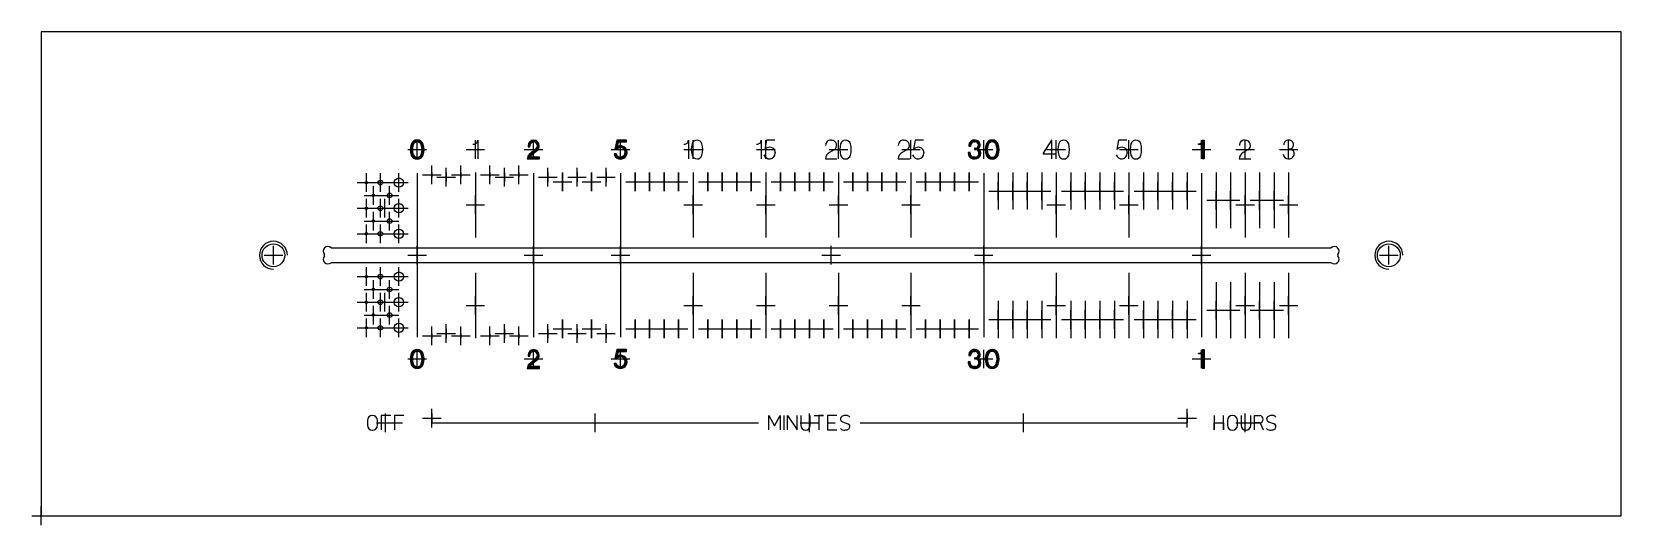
# Model space of a CAD drawing. Header units: millimetres. Extents: x -1 to 170, y -1 to 52.
import ezdxf

# ---------------------------------------------------------------- set-up
doc = ezdxf.new("R2010")
doc.units = ezdxf.units.MM
doc.layers.add('Contour', color=7, linetype='CONTINUOUS')
doc.layers.add('Engraving', color=7, linetype='CONTINUOUS')

msp = doc.modelspace()

# ---------------------------------------------------------------- linework, layer by layer
at = {"layer": 'Contour', "color": 7, "linetype": 'CONTINUOUS'}
for p, q in [((170, 52), (0, 52)), ((0, 52), (0, 52)), ((0, 52), (0, 0)), ((170, 0), (170, 52)), ((170, 52), (170, 52)), ((39.47, 39.355), (41.47, 39.355)), ((40.47, 38.355), (40.47, 40.355)), ((45.72, 39.355), (47.72, 39.355)), ((46.72, 38.355), (46.72, 40.355)), ((51.97, 39.355), (53.97, 39.355)), ((52.97, 38.355), (52.97, 40.355)), ((61.34, 39.355), (63.34, 39.355)), ((62.34, 38.355), (62.34, 40.355)), ((69.16, 39.355), (71.16, 39.355)), ((70.16, 38.355), (70.16, 40.355)), ((76.97, 39.355), (78.97, 39.355)), ((77.97, 38.355), (77.97, 40.355)), ((84.78, 39.355), (86.78, 39.355)), ((85.78, 38.355), (85.78, 40.355)), ((92.59, 39.355), (94.59, 39.355)), ((93.59, 38.355), (93.59, 40.355)), ((100.41, 39.355), (102.41, 39.355)), ((101.41, 38.355), (101.41, 40.355)), ((108.22, 39.355), (110.22, 39.355)), ((109.22, 38.355), (109.22, 40.355)), ((116.03, 39.355), (118.03, 39.355)), ((117.03, 38.355), (117.03, 40.355)), ((123.84, 39.355), (125.84, 39.355)), ((124.84, 38.355), (124.84, 40.355)), ((128.53, 39.355), (130.53, 39.355)), ((129.53, 38.355), (129.53, 40.355)), ((133.22, 39.355), (135.22, 39.355)), ((134.22, 38.355), (134.22, 40.355)), ((42.03, 35.65), (42.03, 37.65)), ((45.16, 35.65), (45.16, 37.65)), ((48.28, 35.65), (48.28, 37.65)), ((51.41, 35.65), (51.41, 37.65)), ((35, 34.8), (35, 36.8)), ((36.5, 34.8), (36.5, 36.8)), ((38.5, 34.8), (38.5, 36.8)), ((41.03, 36.65), (43.03, 36.65)), ((42.59, 36.4), (44.59, 36.4)), ((43.59, 35.4), (43.59, 37.4)), ((44.16, 36.65), (46.16, 36.65)), ((47.28, 36.65), (49.28, 36.65)), ((48.84, 36.4), (50.84, 36.4)), ((49.84, 35.4), (49.84, 37.4)), ((50.41, 36.65), (52.41, 36.65)), ((53.53, 36.4), (55.53, 36.4)), ((54.53, 35.4), (54.53, 37.4)), ((56.09, 34.9), (56.09, 36.9)), ((56.66, 36.4), (58.66, 36.4)), ((57.66, 35.4), (57.66, 37.4)), ((59.22, 34.9), (59.22, 36.9)), ((59.78, 36.4), (61.78, 36.4)), ((60.78, 35.4), (60.78, 37.4)), ((63.91, 34.9), (63.91, 36.9)), ((65.47, 34.9), (65.47, 36.9)), ((67.03, 34.9), (67.03, 36.9)), ((68.59, 34.9), (68.59, 36.9)), ((71.72, 34.9), (71.72, 36.9)), ((73.28, 34.9), (73.28, 36.9)), ((74.84, 34.9), (74.84, 36.9)), ((76.4, 34.9), (76.4, 36.9)), ((79.535, 34.9), (79.535, 36.9)), ((81.095, 34.9), (81.095, 36.9)), ((82.655, 34.9), (82.655, 36.9)), ((84.215, 34.9), (84.215, 36.9)), ((87.345, 34.9), (87.345, 36.9)), ((88.905, 34.9), (88.905, 36.9)), ((90.465, 34.9), (90.465, 36.9)), ((92.025, 34.9), (92.025, 36.9)), ((95.16, 34.9), (95.16, 36.9)), ((96.72, 34.9), (96.72, 36.9)), ((98.28, 34.9), (98.28, 36.9)), ((99.84, 34.9), (99.84, 36.9)), ((34, 35.8), (36, 35.8)), ((34.75, 34.42), (36.75, 34.42)), ((35.5, 35.8), (37.5, 35.8)), ((35.75, 33.42), (35.75, 35.42)), ((36.5, 34.42), (38.5, 34.42)), ((37.5, 35.8), (39.5, 35.8)), ((37.5, 33.42), (37.5, 35.42)), ((46.72, 32.4), (46.72, 34.4)), ((55.09, 35.9), (57.09, 35.9)), ((58.22, 35.9), (60.22, 35.9)), ((62.91, 35.9), (64.91, 35.9)), ((64.47, 35.9), (66.47, 35.9)), ((66.03, 35.9), (68.03, 35.9)), ((67.59, 35.9), (69.59, 35.9)), ((70.16, 32.4), (70.16, 34.4)), ((70.72, 35.9), (72.72, 35.9)), ((72.28, 35.9), (74.28, 35.9)), ((73.84, 35.9), (75.84, 35.9)), ((75.4, 35.9), (77.4, 35.9)), ((77.97, 32.4), (77.97, 34.4)), ((78.535, 35.9), (80.535, 35.9)), ((80.095, 35.9), (82.095, 35.9)), ((81.655, 35.9), (83.655, 35.9)), ((83.215, 35.9), (85.215, 35.9)), ((85.78, 32.4), (85.78, 34.4)), ((86.345, 35.9), (88.345, 35.9)), ((87.905, 35.9), (89.905, 35.9)), ((89.465, 35.9), (91.465, 35.9)), ((91.025, 35.9), (93.025, 35.9)), ((93.59, 32.4), (93.59, 34.4)), ((94.16, 35.9), (96.16, 35.9)), ((95.72, 35.9), (97.72, 35.9)), ((97.28, 35.9), (99.28, 35.9)), ((98.84, 35.9), (100.84, 35.9)), ((101.97, 34.9), (103.97, 34.9)), ((102.97, 33.9), (102.97, 35.9)), ((103.53, 34.9), (105.53, 34.9)), ((104.53, 33.9), (104.53, 35.9)), ((105.09, 34.9), (107.09, 34.9)), ((106.09, 33.9), (106.09, 35.9)), ((106.65, 34.9), (108.65, 34.9)), ((107.65, 33.9), (107.65, 35.9)), ((109.22, 32.4), (109.22, 34.4)), ((109.78, 34.9), (111.78, 34.9)), ((110.78, 33.9), (110.78, 35.9)), ((111.34, 34.9), (113.34, 34.9)), ((112.34, 33.9), (112.34, 35.9)), ((112.91, 34.9), (114.91, 34.9)), ((113.91, 33.9), (113.91, 35.9)), ((114.47, 34.9), (116.47, 34.9)), ((115.47, 33.9), (115.47, 35.9)), ((117.03, 32.4), (117.03, 34.4)), ((117.595, 34.9), (119.595, 34.9)), ((118.595, 33.9), (118.595, 35.9)), ((119.155, 34.9), (121.155, 34.9)), ((120.155, 33.9), (120.155, 35.9)), ((120.725, 34.9), (122.725, 34.9)), ((121.725, 33.9), (121.725, 35.9)), ((122.285, 34.9), (124.285, 34.9)), ((123.285, 33.9), (123.285, 35.9)), ((126.41, 32.9), (126.41, 34.9)), ((127.97, 32.9), (127.97, 34.9)), ((129.53, 32.4), (129.53, 34.4)), ((131.09, 32.9), (131.09, 34.9)), ((132.66, 32.9), (132.66, 34.9)), ((134.22, 32.4), (134.22, 34.4)), ((34, 33.05), (36, 33.05)), ((35, 32.05), (35, 34.05)), ((35.5, 33.05), (37.5, 33.05)), ((35.75, 30.67), (35.75, 32.67)), ((35.988, 33.05), (37.988, 33.05)), ((36.5, 32.05), (36.5, 34.05)), ((36.988, 32.05), (36.988, 34.05)), ((37.5, 33.05), (39.5, 33.05)), ((37.5, 30.67), (37.5, 32.67)), ((38.5, 32.05), (38.5, 34.05)), ((45.72, 33.4), (47.72, 33.4)), ((69.16, 33.4), (71.16, 33.4)), ((76.97, 33.4), (78.97, 33.4)), ((84.78, 33.4), (86.78, 33.4)), ((92.59, 33.4), (94.59, 33.4)), ((108.22, 33.4), (110.22, 33.4)), ((116.03, 33.4), (118.03, 33.4)), ((125.41, 33.9), (127.41, 33.9)), ((126.97, 33.9), (128.97, 33.9)), ((128.53, 33.4), (130.53, 33.4)), ((130.09, 33.9), (132.09, 33.9)), ((131.66, 33.9), (133.66, 33.9)), ((133.22, 33.4), (135.22, 33.4)), ((34.75, 31.67), (36.75, 31.67)), ((35, 29.3), (35, 31.3)), ((36.5, 31.67), (38.5, 31.67)), ((36.5, 29.3), (36.5, 31.3)), ((38.5, 29.3), (38.5, 31.3)), ((34, 30.3), (36, 30.3)), ((35.5, 30.3), (37.5, 30.3)), ((37.5, 30.3), (39.5, 30.3)), ((24, 28), (26, 28)), ((25, 27), (25, 29)), ((30.5, 27.907), (30.5, 28.093)), ((31.207, 28.8), (138.793, 28.8)), ((39.47, 28), (41.47, 28)), ((40.47, 27), (40.47, 29)), ((51.97, 28), (53.97, 28)), ((52.97, 27), (52.97, 29)), ((61.34, 28), (63.34, 28)), ((62.34, 27), (62.34, 29)), ((84, 28), (86, 28)), ((85, 27), (85, 29)), ((100.41, 28), (102.41, 28)), ((101.41, 27), (101.41, 29)), ((123.84, 28), (125.84, 28)), ((124.84, 27), (124.84, 29)), ((139.5, 28.093), (139.5, 27.907)), ((144, 28), (146, 28)), ((145, 27), (145, 29)), ((138.793, 27.2), (31.207, 27.2)), ((34, 25.7), (36, 25.7)), ((35, 24.7), (35, 26.7)), ((35.5, 25.7), (37.5, 25.7)), ((36.5, 24.7), (36.5, 26.7)), ((37.5, 25.7), (39.5, 25.7)), ((38.5, 24.7), (38.5, 26.7)), ((34.75, 24.32), (36.75, 24.32)), ((35, 21.95), (35, 23.95)), ((35.75, 23.32), (35.75, 25.32)), ((36.5, 24.32), (38.5, 24.32)), ((36.5, 21.95), (36.5, 23.95)), ((36.988, 21.95), (36.988, 23.95)), ((37.5, 23.32), (37.5, 25.32)), ((38.5, 21.95), (38.5, 23.95)), ((34, 22.95), (36, 22.95)), ((35.5, 22.95), (37.5, 22.95)), ((35.75, 20.57), (35.75, 22.57)), ((35.988, 22.95), (37.988, 22.95)), ((37.5, 22.95), (39.5, 22.95)), ((37.5, 20.57), (37.5, 22.57)), ((45.72, 22.6), (47.72, 22.6)), ((46.72, 21.6), (46.72, 23.6)), ((69.16, 22.6), (71.16, 22.6)), ((70.16, 21.6), (70.16, 23.6)), ((76.97, 22.6), (78.97, 22.6)), ((77.97, 21.6), (77.97, 23.6)), ((84.78, 22.6), (86.78, 22.6)), ((85.78, 21.6), (85.78, 23.6)), ((92.59, 22.6), (94.59, 22.6)), ((93.59, 21.6), (93.59, 23.6)), ((108.22, 22.6), (110.22, 22.6)), ((109.22, 21.6), (109.22, 23.6)), ((116.03, 22.6), (118.03, 22.6)), ((117.03, 21.6), (117.03, 23.6)), ((126.41, 21.1), (126.41, 23.1)), ((127.97, 21.1), (127.97, 23.1)), ((128.53, 22.6), (130.53, 22.6)), ((129.53, 21.6), (129.53, 23.6)), ((131.09, 21.1), (131.09, 23.1)), ((132.66, 21.1), (132.66, 23.1)), ((133.22, 22.6), (135.22, 22.6)), ((134.22, 21.6), (134.22, 23.6)), ((34.75, 21.57), (36.75, 21.57)), ((35, 19.2), (35, 21.2)), ((36.5, 21.57), (38.5, 21.57)), ((36.5, 19.2), (36.5, 21.2)), ((38.5, 19.2), (38.5, 21.2)), ((43.59, 18.6), (43.59, 20.6)), ((49.84, 18.6), (49.84, 20.6)), ((54.53, 18.6), (54.53, 20.6)), ((56.09, 19.1), (56.09, 21.1)), ((57.66, 18.6), (57.66, 20.6)), ((59.22, 19.1), (59.22, 21.1)), ((60.78, 18.6), (60.78, 20.6)), ((63.91, 19.1), (63.91, 21.1)), ((65.47, 19.1), (65.47, 21.1)), ((67.03, 19.1), (67.03, 21.1)), ((68.59, 19.1), (68.59, 21.1)), ((71.72, 19.1), (71.72, 21.1)), ((73.28, 19.1), (73.28, 21.1)), ((74.84, 19.1), (74.84, 21.1)), ((76.4, 19.1), (76.4, 21.1)), ((79.535, 19.1), (79.535, 21.1)), ((81.095, 19.1), (81.095, 21.1)), ((82.655, 19.1), (82.655, 21.1)), ((84.215, 19.1), (84.215, 21.1)), ((87.345, 19.1), (87.345, 21.1)), ((88.905, 19.1), (88.905, 21.1)), ((90.465, 19.1), (90.465, 21.1)), ((92.025, 19.1), (92.025, 21.1)), ((95.16, 19.1), (95.16, 21.1)), ((96.72, 19.1), (96.72, 21.1)), ((98.28, 19.1), (98.28, 21.1)), ((99.84, 19.1), (99.84, 21.1)), ((101.97, 21.1), (103.97, 21.1)), ((102.97, 20.1), (102.97, 22.1)), ((103.53, 21.1), (105.53, 21.1)), ((104.53, 20.1), (104.53, 22.1)), ((105.09, 21.1), (107.09, 21.1)), ((106.09, 20.1), (106.09, 22.1)), ((106.65, 21.1), (108.65, 21.1)), ((107.65, 20.1), (107.65, 22.1)), ((109.78, 21.1), (111.78, 21.1)), ((110.78, 20.1), (110.78, 22.1)), ((111.34, 21.1), (113.34, 21.1)), ((112.34, 20.1), (112.34, 22.1)), ((112.91, 21.1), (114.91, 21.1)), ((113.91, 20.1), (113.91, 22.1)), ((114.47, 21.1), (116.47, 21.1)), ((115.47, 20.1), (115.47, 22.1)), ((117.595, 21.1), (119.595, 21.1)), ((118.595, 20.1), (118.595, 22.1)), ((119.155, 21.1), (121.155, 21.1)), ((120.155, 20.1), (120.155, 22.1)), ((120.725, 21.1), (122.725, 21.1)), ((121.725, 20.1), (121.725, 22.1)), ((122.285, 21.1), (124.285, 21.1)), ((123.285, 20.1), (123.285, 22.1)), ((125.41, 22.1), (127.41, 22.1)), ((126.97, 22.1), (128.97, 22.1)), ((130.09, 22.1), (132.09, 22.1)), ((131.66, 22.1), (133.66, 22.1)), ((34, 20.2), (36, 20.2)), ((35.5, 20.2), (37.5, 20.2)), ((37.5, 20.2), (39.5, 20.2)), ((41.03, 19.35), (43.03, 19.35)), ((42.03, 18.35), (42.03, 20.35)), ((42.59, 19.6), (44.59, 19.6)), ((44.16, 19.35), (46.16, 19.35)), ((45.16, 18.35), (45.16, 20.35)), ((47.28, 19.35), (49.28, 19.35)), ((48.28, 18.35), (48.28, 20.35)), ((48.84, 19.6), (50.84, 19.6)), ((50.41, 19.35), (52.41, 19.35)), ((51.41, 18.35), (51.41, 20.35)), ((53.53, 19.6), (55.53, 19.6)), ((55.09, 20.1), (57.09, 20.1)), ((56.66, 19.6), (58.66, 19.6)), ((58.22, 20.1), (60.22, 20.1)), ((59.78, 19.6), (61.78, 19.6)), ((62.91, 20.1), (64.91, 20.1)), ((64.47, 20.1), (66.47, 20.1)), ((66.03, 20.1), (68.03, 20.1)), ((67.59, 20.1), (69.59, 20.1)), ((70.72, 20.1), (72.72, 20.1)), ((72.28, 20.1), (74.28, 20.1)), ((73.84, 20.1), (75.84, 20.1)), ((75.4, 20.1), (77.4, 20.1)), ((78.535, 20.1), (80.535, 20.1)), ((80.095, 20.1), (82.095, 20.1)), ((81.655, 20.1), (83.655, 20.1)), ((83.215, 20.1), (85.215, 20.1)), ((86.345, 20.1), (88.345, 20.1)), ((87.905, 20.1), (89.905, 20.1)), ((89.465, 20.1), (91.465, 20.1)), ((91.025, 20.1), (93.025, 20.1)), ((94.16, 20.1), (96.16, 20.1)), ((95.72, 20.1), (97.72, 20.1)), ((97.28, 20.1), (99.28, 20.1)), ((98.84, 20.1), (100.84, 20.1)), ((40.47, 15.853), (40.47, 17.853)), ((52.97, 15.853), (52.97, 17.853)), ((62.34, 15.853), (62.34, 17.853)), ((101.41, 15.853), (101.41, 17.853)), ((124.84, 15.853), (124.84, 17.853)), ((39.47, 16.853), (41.47, 16.853)), ((51.97, 16.853), (53.97, 16.853)), ((61.34, 16.853), (63.34, 16.853)), ((100.41, 16.853), (102.41, 16.853)), ((123.84, 16.853), (125.84, 16.853)), ((37.07, 9), (37.07, 11)), ((41.03, 10.5), (43.03, 10.5)), ((42.03, 9.5), (42.03, 11.5)), ((59.61, 9), (59.61, 11)), ((82.66, 9), (82.66, 11)), ((105.71, 9), (105.71, 11)), ((122.289, 10.5), (124.289, 10.5)), ((123.289, 9.5), (123.289, 11.5)), ((129.532, 9), (129.532, 11)), ((36.07, 10), (38.07, 10)), ((58.61, 10), (60.61, 10)), ((81.66, 10), (83.66, 10)), ((104.71, 10), (106.71, 10)), ((128.532, 10), (130.532, 10)), ((-1, 0), (1, 0)), ((0, -1), (0, 1)), ((0, 0), (0, 0)), ((0, 0), (170, 0)), ((170, 0), (170, 0))]:
    msp.add_line(p, q, dxfattribs=at)
for centre in [(25, 28), (145, 28)]:
    msp.add_circle(centre, 1.229, dxfattribs=at)
for centre, radius, start, end in [((25, 28), 1.5, 0, 270), ((145, 28), 1.5, 0, 270), ((30.86, 28.44), 0.5, 46.05341, -136.05341), ((30.86, 27.56), 0.5, 136.05341, -46.05341), ((139.14, 28.44), 0.5, 316.05341, 133.94659), ((139.14, 27.56), 0.5, 226.05341, 43.94659)]:
    msp.add_arc(centre, radius, start, end, dxfattribs=at)
at = {"layer": 'Engraving', "color": 7, "linetype": 'CONTINUOUS'}
for p, q in [((46.468, 39.917), (46.524, 39.917)), ((46.973, 40.367), (46.973, 39.356)), ((46.973, 39.356), (46.973, 38.344)), ((52.388, 39.76), (52.388, 39.659)), ((52.388, 39.659), (52.591, 39.659)), ((52.422, 39.76), (52.422, 39.693)), ((52.422, 39.693), (52.557, 39.693)), ((52.456, 39.76), (52.456, 39.726)), ((52.456, 39.726), (52.523, 39.726)), ((53.282, 39.474), (52.506, 38.816)), ((52.523, 39.726), (52.523, 39.76)), ((53.299, 39.457), (52.523, 38.799)), ((52.557, 39.693), (52.557, 39.76)), ((53.333, 39.44), (52.557, 38.782)), ((53.349, 39.406), (52.574, 38.749)), ((52.591, 39.659), (52.591, 39.76)), ((52.608, 38.732), (53.383, 39.389)), ((52.624, 38.698), (53.4, 39.356)), ((52.658, 38.681), (53.434, 39.339)), ((61.959, 40.367), (61.723, 39.406)), ((61.723, 39.406), (61.959, 39.406)), ((61.757, 39.406), (61.993, 40.333)), ((61.791, 39.406), (61.757, 39.406)), ((62.027, 40.3), (61.791, 39.406)), ((62.061, 40.266), (61.825, 39.406)), ((61.825, 39.406), (61.841, 39.474)), ((61.841, 39.406), (61.875, 39.406)), ((61.892, 39.507), (62.094, 40.232)), ((61.959, 39.406), (61.892, 39.507)), ((61.926, 39.406), (61.959, 39.406)), ((62.111, 40.198), (61.943, 39.608)), ((62.971, 40.367), (61.959, 40.367)), ((61.993, 40.333), (62.937, 40.333)), ((61.993, 39.676), (62.128, 40.165)), ((62.904, 40.3), (62.027, 40.3)), ((62.87, 40.266), (62.061, 40.266)), ((62.094, 40.232), (62.904, 40.232)), ((62.937, 40.198), (62.111, 40.198)), ((62.128, 40.165), (62.971, 40.165)), ((62.904, 40.232), (62.904, 40.3)), ((62.937, 40.333), (62.937, 40.198)), ((62.971, 40.165), (62.971, 40.367)), ((69.136, 39.917), (69.192, 39.917)), ((69.641, 40.367), (69.641, 39.356)), ((69.641, 39.356), (69.641, 38.344)), ((76.959, 39.917), (77.015, 39.917)), ((77.464, 40.367), (77.464, 39.356)), ((77.464, 39.356), (77.464, 38.344)), ((78.04, 40.367), (77.872, 39.356)), ((78.939, 40.367), (78.04, 40.367)), ((84.966, 40.367), (85.022, 40.367)), ((92.79, 40.367), (92.846, 40.367)), ((94.026, 40.367), (93.857, 39.356)), ((94.925, 40.367), (94.026, 40.367)), ((99.825, 39.828), (99.825, 39.726)), ((99.825, 39.726), (100.028, 39.726)), ((99.859, 39.828), (99.859, 39.76)), ((99.859, 39.76), (99.994, 39.76)), ((99.893, 39.828), (99.893, 39.794)), ((99.893, 39.794), (99.96, 39.794)), ((99.96, 39.794), (99.96, 39.828)), ((99.994, 39.76), (99.994, 39.828)), ((100.028, 39.726), (100.028, 39.828)), ((100.5, 40.367), (100.365, 40.367)), ((100.5, 40.333), (100.365, 40.333)), ((100.5, 40.3), (100.365, 40.3)), ((100.365, 40.266), (100.5, 40.266)), ((100.365, 40.232), (100.5, 40.232)), ((100.365, 40.198), (100.5, 40.198)), ((100.365, 40.165), (100.5, 40.165)), ((100.5, 39.49), (100.432, 39.49)), ((100.432, 39.49), (100.432, 39.356)), ((100.432, 39.356), (100.5, 39.356)), ((100.5, 39.457), (100.466, 39.457)), ((100.466, 39.457), (100.466, 39.389)), ((100.466, 39.389), (100.5, 39.389)), ((108.701, 40.367), (107.802, 38.962)), ((108.757, 40.367), (108.701, 40.367)), ((108.757, 39.356), (108.757, 40.367)), ((108.757, 38.344), (108.757, 39.356)), ((115.92, 40.367), (115.752, 39.356)), ((116.82, 40.367), (115.92, 40.367)), ((124.537, 39.895), (124.537, 39.962)), ((124.942, 39.895), (124.537, 39.895)), ((124.975, 39.929), (124.571, 39.929)), ((125.009, 39.962), (124.756, 39.962)), ((125.009, 39.996), (124.874, 39.996)), ((124.942, 40.367), (125.144, 40.367)), ((124.942, 38.344), (124.942, 39.895)), ((124.975, 40.333), (125.11, 40.333)), ((124.975, 38.378), (124.975, 39.929)), ((125.009, 40.3), (125.076, 40.3)), ((125.009, 40.114), (125.009, 39.996)), ((125.009, 38.411), (125.009, 39.962)), ((125.043, 40.266), (125.043, 38.445)), ((125.076, 40.3), (125.076, 38.411)), ((125.11, 40.333), (125.11, 38.378)), ((125.144, 40.367), (125.144, 38.344)), ((129.488, 40.367), (129.544, 40.367)), ((134.304, 39.412), (134.135, 39.412)), ((134.135, 39.412), (134.304, 39.412)), ((134.191, 40.367), (134.248, 40.367)), ((40.471, 38.529), (40.471, 38.496)), ((40.471, 38.496), (40.471, 38.462)), ((40.471, 38.462), (40.471, 38.428)), ((40.471, 38.428), (40.471, 38.395)), ((40.471, 38.395), (40.471, 38.361)), ((40.471, 38.361), (40.471, 38.327)), ((52.304, 38.344), (53.636, 38.344)), ((52.338, 38.378), (53.585, 38.378)), ((52.388, 38.411), (53.552, 38.411)), ((52.422, 38.445), (53.518, 38.445)), ((53.552, 38.479), (52.456, 38.479)), ((53.585, 38.513), (52.506, 38.513)), ((53.636, 38.546), (52.557, 38.546)), ((53.518, 38.445), (53.552, 38.479)), ((53.552, 38.479), (53.585, 38.513)), ((53.552, 38.411), (53.552, 38.479)), ((53.585, 38.513), (53.636, 38.546)), ((53.585, 38.378), (53.585, 38.513)), ((53.636, 38.344), (53.636, 38.546)), ((61.673, 38.883), (61.639, 38.883)), ((61.858, 38.883), (61.639, 38.883)), ((61.707, 38.883), (61.74, 38.883)), ((61.774, 38.883), (61.808, 38.883)), ((78.982, 39.032), (78.982, 38.976)), ((84.39, 38.344), (85.626, 38.344)), ((85.317, 39.313), (84.811, 39.032)), ((92.214, 38.344), (93.45, 38.344)), ((93.141, 39.313), (92.635, 39.032)), ((94.967, 39.032), (94.967, 38.976)), ((99.792, 39.018), (99.758, 39.052)), ((99.758, 39.052), (99.758, 38.951)), ((99.96, 39.052), (99.758, 39.052)), ((99.825, 38.985), (99.792, 39.018)), ((99.792, 39.018), (99.792, 38.951)), ((99.927, 39.018), (99.792, 39.018)), ((99.859, 38.951), (99.825, 38.985)), ((99.825, 38.985), (99.825, 38.951)), ((99.893, 38.985), (99.825, 38.985)), ((99.893, 38.951), (99.893, 38.985)), ((99.927, 38.951), (99.927, 39.018)), ((99.96, 38.951), (99.96, 39.052)), ((100.5, 38.546), (100.365, 38.546)), ((100.5, 38.513), (100.365, 38.513)), ((100.5, 38.479), (100.365, 38.479)), ((100.5, 38.445), (100.365, 38.445)), ((100.365, 38.411), (100.5, 38.411)), ((100.365, 38.378), (100.5, 38.378)), ((100.365, 38.344), (100.5, 38.344)), ((102.32, 38.529), (102.32, 38.496)), ((102.32, 38.496), (102.32, 38.462)), ((102.32, 38.462), (102.32, 38.428)), ((102.32, 38.428), (102.32, 38.395)), ((102.32, 38.395), (102.32, 38.361)), ((102.32, 38.361), (102.32, 38.327)), ((107.802, 38.962), (107.802, 38.906)), ((107.802, 38.906), (109.094, 38.906)), ((116.862, 39.032), (116.862, 38.976)), ((124.975, 38.378), (124.942, 38.344)), ((125.144, 38.344), (124.942, 38.344)), ((125.009, 38.411), (124.975, 38.378)), ((125.11, 38.378), (124.975, 38.378)), ((125.043, 38.445), (125.009, 38.411)), ((125.076, 38.411), (125.009, 38.411)), ((128.912, 38.344), (130.148, 38.344)), ((129.839, 39.313), (129.333, 39.032)), ((134.248, 38.344), (134.191, 38.344)), ((40.47, 36.8), (40.47, 19.2)), ((42.03, 36.9), (42.03, 36.4)), ((43.59, 36.9), (43.59, 35.9)), ((45.16, 36.9), (45.16, 36.4)), ((46.72, 36.9), (46.72, 29.9)), ((48.28, 36.9), (48.28, 36.4)), ((49.84, 36.9), (49.84, 35.9)), ((51.41, 36.9), (51.41, 36.4)), ((52.97, 36.8), (52.97, 19.2)), ((54.53, 36.9), (54.53, 35.9)), ((56.09, 36.9), (56.09, 34.9)), ((57.66, 36.9), (57.66, 35.9)), ((59.22, 36.9), (59.22, 34.9)), ((60.78, 36.9), (60.78, 35.9)), ((62.34, 36.8), (62.34, 19.2)), ((63.91, 36.9), (63.91, 34.9)), ((65.47, 36.9), (65.47, 34.9)), ((67.03, 36.9), (67.03, 34.9)), ((68.59, 36.9), (68.59, 34.9)), ((70.16, 36.9), (70.16, 29.9)), ((71.72, 36.9), (71.72, 34.9)), ((73.28, 36.9), (73.28, 34.9)), ((74.84, 36.9), (74.84, 34.9)), ((76.4, 36.9), (76.4, 34.9)), ((77.97, 36.9), (77.97, 29.9)), ((79.535, 36.9), (79.535, 34.9)), ((81.095, 36.9), (81.095, 34.9)), ((82.655, 36.9), (82.655, 34.9)), ((84.215, 36.9), (84.215, 34.9)), ((85.78, 36.9), (85.78, 29.9)), ((87.345, 36.9), (87.345, 34.9)), ((88.905, 36.9), (88.905, 34.9)), ((90.465, 36.9), (90.465, 34.9)), ((92.025, 36.9), (92.025, 34.9)), ((93.59, 36.9), (93.59, 29.9)), ((95.16, 36.9), (95.16, 34.9)), ((96.72, 36.9), (96.72, 34.9)), ((98.28, 36.9), (98.28, 34.9)), ((99.84, 36.9), (99.84, 34.9)), ((101.41, 36.8), (101.41, 19.2)), ((102.97, 36.9), (102.97, 32.9)), ((104.53, 36.9), (104.53, 32.9)), ((106.09, 36.9), (106.09, 32.9)), ((107.65, 36.9), (107.65, 32.9)), ((109.22, 36.9), (109.22, 29.9)), ((110.78, 36.9), (110.78, 32.9)), ((112.34, 36.9), (112.34, 32.9)), ((113.91, 36.9), (113.91, 32.9)), ((115.47, 36.9), (115.47, 32.9)), ((117.03, 36.9), (117.03, 29.9)), ((118.595, 36.9), (118.595, 32.9)), ((120.155, 36.9), (120.155, 32.9)), ((121.725, 36.9), (121.725, 32.9)), ((123.285, 36.9), (123.285, 32.9)), ((124.84, 36.8), (124.84, 19.2)), ((126.41, 36.9), (126.41, 30.9)), ((127.97, 36.9), (127.97, 30.9)), ((129.53, 36.9), (129.53, 29.9)), ((131.09, 36.9), (131.09, 30.9)), ((132.66, 36.9), (132.66, 30.9)), ((134.22, 36.9), (134.22, 29.9)), ((46.72, 26.1), (46.72, 19.1)), ((70.16, 26.1), (70.16, 19.1)), ((77.97, 26.1), (77.97, 19.1)), ((85.78, 26.1), (85.78, 19.1)), ((93.59, 26.1), (93.59, 19.1)), ((109.22, 26.1), (109.22, 19.1)), ((117.03, 26.1), (117.03, 19.1)), ((129.53, 26.1), (129.53, 19.1)), ((134.22, 26.1), (134.22, 19.1)), ((126.41, 25.1), (126.41, 19.1)), ((127.97, 25.1), (127.97, 19.1)), ((131.09, 25.1), (131.09, 19.1)), ((132.66, 25.1), (132.66, 19.1)), ((102.97, 23.1), (102.97, 19.1)), ((104.53, 23.1), (104.53, 19.1)), ((106.09, 23.1), (106.09, 19.1)), ((107.65, 23.1), (107.65, 19.1)), ((110.78, 23.1), (110.78, 19.1)), ((112.34, 23.1), (112.34, 19.1)), ((113.91, 23.1), (113.91, 19.1)), ((115.47, 23.1), (115.47, 19.1)), ((118.595, 23.1), (118.595, 19.1)), ((120.155, 23.1), (120.155, 19.1)), ((121.725, 23.1), (121.725, 19.1)), ((123.285, 23.1), (123.285, 19.1)), ((56.09, 21.1), (56.09, 19.1)), ((59.22, 21.1), (59.22, 19.1)), ((63.91, 21.1), (63.91, 19.1)), ((65.47, 21.1), (65.47, 19.1)), ((67.03, 21.1), (67.03, 19.1)), ((68.59, 21.1), (68.59, 19.1)), ((71.72, 21.1), (71.72, 19.1)), ((73.28, 21.1), (73.28, 19.1)), ((74.84, 21.1), (74.84, 19.1)), ((76.4, 21.1), (76.4, 19.1)), ((79.535, 21.1), (79.535, 19.1)), ((81.095, 21.1), (81.095, 19.1)), ((82.655, 21.1), (82.655, 19.1)), ((84.215, 21.1), (84.215, 19.1)), ((87.345, 21.1), (87.345, 19.1)), ((88.905, 21.1), (88.905, 19.1)), ((90.465, 21.1), (90.465, 19.1)), ((92.025, 21.1), (92.025, 19.1)), ((95.16, 21.1), (95.16, 19.1)), ((96.72, 21.1), (96.72, 19.1)), ((98.28, 21.1), (98.28, 19.1)), ((99.84, 21.1), (99.84, 19.1)), ((42.03, 19.6), (42.03, 19.1)), ((43.59, 20.1), (43.59, 19.1)), ((45.16, 19.6), (45.16, 19.1)), ((48.28, 19.6), (48.28, 19.1)), ((49.84, 20.1), (49.84, 19.1)), ((51.41, 19.6), (51.41, 19.1)), ((54.53, 20.1), (54.53, 19.1)), ((57.66, 20.1), (57.66, 19.1)), ((60.78, 20.1), (60.78, 19.1)), ((52.388, 17.258), (52.388, 17.157)), ((52.388, 17.157), (52.591, 17.157)), ((52.422, 17.258), (52.422, 17.191)), ((52.422, 17.191), (52.557, 17.191)), ((52.456, 17.258), (52.456, 17.224)), ((52.456, 17.224), (52.523, 17.224)), ((52.523, 17.224), (52.523, 17.258)), ((52.557, 17.191), (52.557, 17.258)), ((52.591, 17.157), (52.591, 17.258)), ((61.959, 17.865), (61.723, 16.904)), ((61.757, 16.904), (61.993, 17.831)), ((62.027, 17.798), (61.791, 16.904)), ((62.061, 17.764), (61.825, 16.904)), ((61.892, 17.005), (62.094, 17.73)), ((62.111, 17.696), (61.943, 17.106)), ((62.971, 17.865), (61.959, 17.865)), ((61.993, 17.831), (62.937, 17.831)), ((61.993, 17.174), (62.128, 17.663)), ((62.904, 17.798), (62.027, 17.798)), ((62.87, 17.764), (62.061, 17.764)), ((62.094, 17.73), (62.904, 17.73)), ((62.937, 17.696), (62.111, 17.696)), ((62.128, 17.663), (62.971, 17.663)), ((62.904, 17.73), (62.904, 17.798)), ((62.937, 17.831), (62.937, 17.696)), ((62.971, 17.663), (62.971, 17.865)), ((99.825, 17.326), (99.825, 17.224)), ((99.825, 17.224), (100.028, 17.224)), ((99.859, 17.326), (99.859, 17.258)), ((99.859, 17.258), (99.994, 17.258)), ((99.893, 17.326), (99.893, 17.292)), ((99.893, 17.292), (99.96, 17.292)), ((99.96, 17.292), (99.96, 17.326)), ((99.994, 17.258), (99.994, 17.326)), ((100.028, 17.224), (100.028, 17.326)), ((100.5, 17.865), (100.365, 17.865)), ((100.5, 17.831), (100.365, 17.831)), ((100.5, 17.798), (100.365, 17.798)), ((100.365, 17.764), (100.5, 17.764)), ((100.365, 17.73), (100.5, 17.73)), ((100.365, 17.696), (100.5, 17.696)), ((100.365, 17.663), (100.5, 17.663)), ((124.537, 17.393), (124.537, 17.46)), ((124.942, 17.393), (124.537, 17.393)), ((124.975, 17.427), (124.571, 17.427)), ((125.009, 17.46), (124.756, 17.46)), ((125.009, 17.494), (124.874, 17.494)), ((124.942, 17.865), (125.144, 17.865)), ((124.942, 15.842), (124.942, 17.393)), ((124.975, 17.831), (125.11, 17.831)), ((124.975, 15.876), (124.975, 17.427)), ((125.009, 17.798), (125.076, 17.798)), ((125.009, 17.612), (125.009, 17.494)), ((125.009, 15.909), (125.009, 17.46)), ((125.043, 17.764), (125.043, 15.943)), ((125.076, 17.798), (125.076, 15.909)), ((125.11, 17.831), (125.11, 15.876)), ((125.144, 17.865), (125.144, 15.842)), ((40.471, 16.027), (40.471, 15.994)), ((40.471, 15.994), (40.471, 15.96)), ((40.471, 15.96), (40.471, 15.926)), ((40.471, 15.926), (40.471, 15.893)), ((40.471, 15.893), (40.471, 15.859)), ((40.471, 15.859), (40.471, 15.825)), ((52.304, 15.842), (53.636, 15.842)), ((52.338, 15.876), (53.585, 15.876)), ((52.388, 15.909), (53.552, 15.909)), ((52.422, 15.943), (53.518, 15.943)), ((53.552, 15.977), (52.456, 15.977)), ((53.282, 16.972), (52.506, 16.314)), ((53.585, 16.011), (52.506, 16.011)), ((53.299, 16.955), (52.523, 16.297)), ((53.333, 16.938), (52.557, 16.28)), ((53.636, 16.044), (52.557, 16.044)), ((53.349, 16.904), (52.574, 16.247)), ((52.608, 16.23), (53.383, 16.887)), ((52.624, 16.196), (53.4, 16.854)), ((52.658, 16.179), (53.434, 16.837)), ((53.518, 15.943), (53.552, 15.977)), ((53.552, 15.977), (53.585, 16.011)), ((53.552, 15.909), (53.552, 15.977)), ((53.585, 16.011), (53.636, 16.044)), ((53.585, 15.876), (53.585, 16.011)), ((53.636, 15.842), (53.636, 16.044)), ((61.673, 16.381), (61.639, 16.381)), ((61.858, 16.381), (61.639, 16.381)), ((61.707, 16.381), (61.74, 16.381)), ((61.723, 16.904), (61.959, 16.904)), ((61.791, 16.904), (61.757, 16.904)), ((61.774, 16.381), (61.808, 16.381)), ((61.825, 16.904), (61.841, 16.972)), ((61.841, 16.904), (61.875, 16.904)), ((61.959, 16.904), (61.892, 17.005)), ((61.926, 16.904), (61.959, 16.904)), ((99.792, 16.516), (99.758, 16.55)), ((99.758, 16.55), (99.758, 16.449)), ((99.96, 16.55), (99.758, 16.55)), ((99.825, 16.483), (99.792, 16.516)), ((99.792, 16.516), (99.792, 16.449)), ((99.927, 16.516), (99.792, 16.516)), ((99.859, 16.449), (99.825, 16.483)), ((99.825, 16.483), (99.825, 16.449)), ((99.893, 16.483), (99.825, 16.483)), ((99.893, 16.449), (99.893, 16.483)), ((99.927, 16.449), (99.927, 16.516)), ((99.96, 16.449), (99.96, 16.55)), ((100.5, 16.044), (100.365, 16.044)), ((100.5, 16.011), (100.365, 16.011)), ((100.5, 15.977), (100.365, 15.977)), ((100.5, 15.943), (100.365, 15.943)), ((100.365, 15.909), (100.5, 15.909)), ((100.365, 15.876), (100.5, 15.876)), ((100.365, 15.842), (100.5, 15.842)), ((100.5, 16.988), (100.432, 16.988)), ((100.432, 16.988), (100.432, 16.854)), ((100.432, 16.854), (100.5, 16.854)), ((100.5, 16.955), (100.466, 16.955)), ((100.466, 16.955), (100.466, 16.887)), ((100.466, 16.887), (100.5, 16.887)), ((102.32, 16.027), (102.32, 15.994)), ((102.32, 15.994), (102.32, 15.96)), ((102.32, 15.96), (102.32, 15.926)), ((102.32, 15.926), (102.32, 15.893)), ((102.32, 15.893), (102.32, 15.859)), ((102.32, 15.859), (102.32, 15.825)), ((124.975, 15.876), (124.942, 15.842)), ((125.144, 15.842), (124.942, 15.842)), ((125.009, 15.909), (124.975, 15.876)), ((125.11, 15.876), (124.975, 15.876)), ((125.043, 15.943), (125.009, 15.909)), ((125.076, 15.909), (125.009, 15.909)), ((37.613, 10.764), (36.595, 10.764)), ((36.595, 10.764), (36.595, 9.236)), ((39.04, 10.764), (38.021, 10.764)), ((38.021, 10.764), (38.021, 9.236)), ((42.03, 11), (42.03, 10)), ((78.311, 9.236), (78.311, 10.764)), ((78.311, 10.764), (78.905, 9.66)), ((78.905, 9.66), (79.499, 10.764)), ((79.499, 10.764), (79.499, 9.236)), ((79.907, 10.764), (79.907, 9.236)), ((80.314, 9.236), (80.314, 10.764)), ((80.314, 10.764), (81.333, 9.236)), ((81.333, 9.236), (81.333, 10.764)), ((81.74, 10.764), (81.74, 9.711)), ((82.759, 9.711), (82.759, 10.764)), ((83.166, 10.764), (84.185, 10.764)), ((84.185, 10.764), (83.676, 10.764)), ((83.676, 10.764), (83.676, 9.236)), ((85.611, 10.764), (84.593, 10.764)), ((84.593, 10.764), (84.593, 9.236)), ((123.289, 11), (123.289, 10)), ((126.201, 10.764), (126.201, 9.236)), ((127.219, 9.236), (127.219, 10.764)), ((129.121, 10.764), (129.121, 9.711)), ((130.14, 9.711), (130.14, 10.764)), ((130.547, 9.236), (130.547, 10.764)), ((130.547, 10.764), (131.107, 10.764)), ((35.101, 10.255), (35.101, 9.745)), ((36.187, 9.745), (36.187, 10.255)), ((36.595, 10), (37.444, 10)), ((38.021, 10), (38.87, 10)), ((42.035, 10), (77.185, 10)), ((84.593, 10), (85.441, 10)), ((84.593, 9.236), (85.611, 9.236)), ((86.205, 10.102), (86.8, 9.898)), ((88.135, 10), (123.285, 10)), ((126.201, 9.236), (126.201, 10)), ((126.201, 10), (127.219, 10)), ((127.219, 10), (127.219, 9.236)), ((127.627, 10.255), (127.627, 9.745)), ((128.713, 9.745), (128.713, 10.255)), ((131.107, 10), (130.547, 10)), ((130.547, 10), (131.141, 10)), ((131.141, 10), (131.481, 9.236)), ((132.058, 10.102), (132.652, 9.898))]:
    msp.add_line(p, q, dxfattribs=at)
for centre, radius in [((35, 35.8), 0.125), ((36.5, 35.8), 0.25), ((38.5, 35.8), 0.5), ((35.75, 34.42), 0.125), ((37.5, 34.42), 0.25), ((35, 33.05), 0.125), ((36.5, 33.05), 0.25), ((38.5, 33.05), 0.5), ((35.75, 31.67), 0.125), ((37.5, 31.67), 0.25), ((38.5, 30.3), 0.5), ((35, 30.3), 0.125), ((36.5, 30.3), 0.25), ((35, 25.7), 0.125), ((36.5, 25.7), 0.25), ((38.5, 25.7), 0.5), ((35.75, 24.32), 0.125), ((37.5, 24.32), 0.25), ((35, 22.95), 0.125), ((36.5, 22.95), 0.25), ((38.5, 22.95), 0.5), ((35.75, 21.57), 0.125), ((37.5, 21.57), 0.25), ((38.5, 20.2), 0.5), ((35, 20.2), 0.125), ((36.5, 20.2), 0.25)]:
    msp.add_circle(centre, radius, dxfattribs=at)
for centre, radius, start, end in [((41.458, 39.347), 1.729, 160.32834, 199.67166), ((41.445, 39.347), 1.679, 160.3347, 199.6653), ((41.432, 39.347), 1.629, 160.34144, 199.65856), ((40.471, 39.695), 0.681, 20.08368, 159.94516), ((41.465, 39.347), 1.629, 160.34144, 199.65856), ((40.471, 39.691), 0.646, 20.00584, 159.99416), ((41.452, 39.347), 1.579, 160.34862, 199.65138), ((40.471, 39.686), 0.61, 20.03929, 159.96071), ((41.439, 39.347), 1.529, 160.35626, 199.64374), ((40.471, 39.699), 0.574, 19.98311, 160.05098), ((41.472, 39.347), 1.529, 160.35626, 199.64374), ((40.471, 39.695), 0.538, 19.88303, 160.11697), ((40.471, 39.69), 0.502, 19.91485, 160.08515), ((40.471, 39.703), 0.466, 19.83593, 160.20575), ((39.469, 39.347), 1.529, -19.64374, 19.64374), ((39.503, 39.347), 1.529, -19.64374, 19.64374), ((39.49, 39.347), 1.579, -19.65138, 19.65138), ((39.476, 39.347), 1.629, -19.65856, 19.65856), ((39.51, 39.347), 1.629, -19.65856, 19.65856), ((39.497, 39.347), 1.679, -19.6653, 19.6653), ((39.483, 39.347), 1.729, -19.67166, 19.67166), ((46.526, 40.364), 0.447, -90.25636, 0.38453), ((52.995, 39.76), 0.607, 0, 180), ((53, 39.757), 0.578, 135.07013, 179.70262), ((53.005, 39.769), 0.549, 136.32879, 180.93919), ((53.019, 39.761), 0.529, 135.61277, -179.89169), ((53.002, 39.764), 0.479, 135.93087, -179.52155), ((52.995, 39.76), 0.438, 360, 180), ((53, 39.76), 0.409, 495.3965, 180), ((52.996, 39.76), 0.571, -45, 135), ((52.996, 39.768), 0.542, -44.40163, 135.59681), ((52.982, 39.756), 0.507, 316.35822, 132.28129), ((52.992, 39.765), 0.471, 316.37621, 135.17206), ((52.995, 39.761), 0.404, 315, 135), ((52.996, 39.773), 0.438, 313.79687, -1.70006), ((53.003, 39.755), 0.599, -43.98542, 0.47825), ((62.327, 39.051), 0.644, 360.08897, 138.96465), ((62.335, 39.062), 0.602, -0.95167, 145.14833), ((62.332, 39.062), 0.572, 358.99843, 143.02994), ((62.336, 39.064), 0.534, -1.28733, 140.16695), ((62.32, 39.042), 0.68, 317.20489, 123.6667), ((62.332, 39.067), 0.504, 360.22736, 137.73396), ((62.329, 39.047), 0.713, -44.65896, 118.1103), ((69.194, 40.364), 0.447, -90.25636, 0.38453), ((72.302, 39.356), 2.35, 164.7513, 195.27223), ((70.569, 39.797), 0.562, 18.37043, 161.66167), ((68.835, 39.356), 2.35, -15.27223, 15.2487), ((77.017, 40.364), 0.447, -90.25636, 0.38453), ((78.436, 38.806), 0.788, 451.16321, 135.72002), ((78.423, 39.035), 0.559, 359.69251, 90.30749), ((84.963, 39.808), 0.559, 89.69251, -179.69251), ((85.027, 39.8), 0.567, 300.77306, 90.50524), ((88.286, 39.356), 2.35, 164.7513, 195.27223), ((86.553, 39.799), 0.562, 18.14476, 161.85524), ((84.82, 39.356), 2.35, -15.27223, 15.2487), ((92.787, 39.808), 0.559, 89.69251, -179.69251), ((92.851, 39.8), 0.567, 300.77306, 90.50524), ((94.421, 38.806), 0.788, 451.16321, 135.72002), ((94.408, 39.035), 0.559, 359.69251, 90.30749), ((100.362, 39.83), 0.537, 89.67992, 180.21339), ((100.362, 39.83), 0.503, 89.65828, 180.22782), ((100.363, 39.83), 0.47, 89.75619, 180.24381), ((100.363, 39.83), 0.436, 89.73718, -179.73718), ((100.362, 39.83), 0.402, 89.57243, -179.71495), ((100.363, 39.829), 0.369, 89.68946, -179.84473), ((100.363, 39.83), 0.335, 89.65794, -179.65794), ((100.499, 39.829), 0.538, -46.27972, 89.8935), ((100.5, 39.835), 0.498, -52.5086, 90), ((100.504, 39.834), 0.466, -57.70794, 90.4918), ((100.501, 39.828), 0.438, 292.40859, 90.13081), ((100.48, 39.828), 0.404, 272.82712, 87.16589), ((100.481, 39.828), 0.37, 272.93172, 87.06037), ((100.5, 39.828), 0.337, 270, 90), ((100.498, 38.957), 0.546, -89.79013, 62.16817), ((100.494, 38.954), 0.576, -89.40319, 57.5517), ((100.499, 38.955), 0.611, -89.90623, 52.51142), ((100.503, 38.948), 0.503, 269.65828, 70.84439), ((100.5, 38.951), 0.472, 270, 90), ((100.5, 38.951), 0.438, 270, 90), ((100.5, 38.951), 0.405, 270, 90), ((103.308, 39.347), 1.729, 160.32834, 199.67166), ((103.295, 39.347), 1.679, 160.3347, 199.6653), ((103.281, 39.347), 1.629, 160.34144, 199.65856), ((102.321, 39.695), 0.681, 20.08368, 159.94516), ((103.315, 39.347), 1.629, 160.34144, 199.65856), ((102.321, 39.69), 0.645, 20.11963, 159.91086), ((103.302, 39.347), 1.579, 160.34862, 199.65138), ((102.321, 39.687), 0.61, 19.95099, 160.08104), ((103.288, 39.347), 1.529, 160.35626, 199.64374), ((102.321, 39.699), 0.574, 19.98311, 160.05098), ((103.322, 39.347), 1.529, 160.35626, 199.64374), ((102.321, 39.694), 0.537, 20.01954, 160.01689), ((102.321, 39.691), 0.502, 19.80747, 160.23116), ((102.321, 39.703), 0.466, 19.83593, 160.20575), ((101.319, 39.347), 1.529, -19.64374, 19.64374), ((101.353, 39.347), 1.529, -19.64374, 19.64374), ((101.339, 39.347), 1.579, -19.65138, 19.65138), ((101.326, 39.347), 1.629, -19.65856, 19.65856), ((101.36, 39.347), 1.629, -19.65856, 19.65856), ((101.346, 39.347), 1.679, -19.6653, 19.6653), ((101.333, 39.347), 1.729, -19.67166, 19.67166), ((111.754, 39.356), 2.35, 164.7513, 195.27223), ((110.021, 39.799), 0.562, 18.14476, 161.85524), ((108.288, 39.356), 2.35, -15.27223, 15.2487), ((116.316, 38.806), 0.788, 451.16321, 135.72002), ((116.303, 39.035), 0.559, 359.69251, 90.30749), ((119.522, 39.356), 2.35, 164.7513, 195.27223), ((117.789, 39.799), 0.562, 18.14476, 161.85524), ((116.056, 39.356), 2.35, -15.27223, 15.2487), ((124.54, 40.364), 0.402, -90.42757, 0.42757), ((124.537, 40.367), 0.439, -85.56128, -4.43872), ((124.58, 40.358), 0.433, -66.03751, -7.6996), ((124.629, 40.337), 0.42, -54.3037, -9.73142), ((124.826, 40.162), 0.189, -52.0984, -14.69732), ((129.485, 39.808), 0.559, 89.69251, -179.69251), ((129.549, 39.8), 0.567, 300.77306, 90.50524), ((134.189, 39.864), 0.503, 89.77218, -179.65828), ((134.25, 39.864), 0.503, 359.65828, 90.22782), ((134.306, 39.859), 0.447, 269.74364, 0.25636), ((134.307, 38.909), 0.503, 359.65828, 90.34172), ((40.454, 38.991), 0.664, -160.09065, -88.53341), ((40.469, 39.006), 0.645, -159.68303, -89.82234), ((40.474, 39.007), 0.612, -160.14479, -90.28086), ((40.466, 38.999), 0.571, -159.50266, -89.4983), ((40.471, 39.001), 0.539, -159.91695, -90), ((40.476, 39.002), 0.506, -160.49088, -90.56615), ((40.468, 38.994), 0.465, -159.73252, -89.63035), ((40.473, 38.994), 0.465, -90.24643, -20.26748), ((40.466, 39.002), 0.506, -89.43385, -19.50912), ((40.471, 39.001), 0.539, -90, -20.08305), ((40.475, 38.999), 0.571, -90.40136, -20.49734), ((40.468, 39.007), 0.612, -89.71914, -19.85521), ((40.473, 39.006), 0.645, -90.17766, -20.31697), ((40.478, 39.004), 0.677, -90.5924, -20.68489), ((52.981, 38.334), 0.677, 134.58092, 179.15374), ((53.12, 38.286), 0.787, 139.32765, 173.29016), ((52.968, 38.371), 0.581, 135, 176.05481), ((52.968, 38.362), 0.552, 135.51352, 171.35638), ((52.996, 38.327), 0.561, 493.77191, 164.27907), ((52.981, 38.34), 0.506, 494.91987, 159.98784), ((52.994, 38.324), 0.49, 493.2643, 153.06901), ((62.33, 39.044), 0.71, -166.88433, -44.54347), ((62.327, 39.04), 0.674, 193.49905, -43.07482), ((62.329, 39.042), 0.642, 194.33928, 0.89239), ((62.327, 39.049), 0.61, -164.20942, 0.28178), ((62.325, 39.061), 0.579, 197.903, -0.89054), ((62.323, 39.067), 0.547, -160.33913, -1.57079), ((62.331, 39.06), 0.505, 200.51621, 1.021), ((70.575, 38.911), 0.567, -162.13991, -90.70732), ((70.562, 38.911), 0.567, -89.39372, -17.86009), ((78.365, 38.968), 0.617, 196.37906, 0.74285), ((85.178, 38.335), 0.788, 117.7687, 179.34564), ((86.559, 38.911), 0.567, -162.13991, -90.60628), ((86.547, 38.911), 0.567, -89.39372, -17.86009), ((93.002, 38.335), 0.788, 117.7687, 179.34564), ((94.35, 38.971), 0.617, 196.67256, 0.4643), ((100.362, 38.948), 0.604, 179.71542, 270.28458), ((100.362, 38.948), 0.57, 179.69845, 270.30155), ((100.362, 38.948), 0.537, 179.67992, 270.32008), ((100.362, 38.948), 0.503, 179.65828, -89.65828), ((100.363, 38.949), 0.47, 179.75619, -89.75619), ((100.363, 38.949), 0.436, 179.73718, -89.73718), ((100.362, 38.948), 0.402, 179.57243, -89.57243), ((102.304, 38.991), 0.664, -160.09065, -88.61965), ((102.319, 39.006), 0.645, -159.68303, -89.91117), ((102.323, 39.007), 0.612, -160.14479, -90.28086), ((102.316, 38.999), 0.571, -159.50266, -89.59864), ((102.321, 39.001), 0.539, -159.91695, -90.1063), ((102.325, 39.002), 0.506, -160.49088, -90.56615), ((102.318, 38.994), 0.465, -159.73252, -89.75357), ((102.323, 38.994), 0.465, -90.36965, -20.26748), ((102.316, 39.002), 0.506, -89.54708, -19.50912), ((102.32, 39.001), 0.539, -90, -20.08305), ((102.325, 38.999), 0.571, -90.5017, -20.49734), ((102.318, 39.007), 0.612, -89.81276, -19.85521), ((102.322, 39.006), 0.645, -90.17766, -20.31697), ((102.328, 39.004), 0.677, -90.67702, -20.68489), ((110.027, 38.911), 0.567, -162.13991, -90.60628), ((110.015, 38.911), 0.567, -89.39372, -17.86009), ((116.245, 38.971), 0.617, 196.67256, 0.4643), ((117.795, 38.911), 0.567, -162.13991, -90.60628), ((117.783, 38.911), 0.567, -89.39372, -17.86009), ((129.7, 38.335), 0.788, 117.7687, 179.34564), ((134.19, 38.907), 0.563, 185.81188, -89.89823), ((134.251, 38.903), 0.559, 269.69251, 0.30749), ((41.458, 16.845), 1.729, 160.32834, 199.67166), ((41.445, 16.845), 1.679, 160.3347, 199.6653), ((41.432, 16.845), 1.629, 160.34144, 199.65856), ((40.471, 17.193), 0.681, 20.08368, 159.94516), ((41.465, 16.845), 1.629, 160.34144, 199.65856), ((40.471, 17.189), 0.646, 20.00584, 159.99416), ((41.452, 16.845), 1.579, 160.34862, 199.65138), ((40.471, 17.184), 0.61, 20.03929, 159.96071), ((41.439, 16.845), 1.529, 160.35626, 199.64374), ((40.471, 17.197), 0.574, 19.98311, 160.05098), ((41.472, 16.845), 1.529, 160.35626, 199.64374), ((40.471, 17.193), 0.538, 19.88303, 160.11697), ((40.471, 17.188), 0.502, 19.91485, 160.08515), ((40.471, 17.201), 0.466, 19.83593, 160.20575), ((39.469, 16.845), 1.529, -19.64374, 19.64374), ((39.503, 16.845), 1.529, -19.64374, 19.64374), ((39.49, 16.845), 1.579, -19.65138, 19.65138), ((39.476, 16.845), 1.629, -19.65856, 19.65856), ((39.51, 16.845), 1.629, -19.65856, 19.65856), ((39.497, 16.845), 1.679, -19.6653, 19.6653), ((39.483, 16.845), 1.729, -19.67166, 19.67166), ((52.995, 17.258), 0.607, 0, 180), ((53, 17.255), 0.578, 135.07013, 179.70262), ((53.005, 17.267), 0.549, 136.32879, 180.93919), ((53.019, 17.259), 0.529, 135.61277, -179.89169), ((53.002, 17.262), 0.479, 135.93087, -179.52155), ((52.995, 17.258), 0.438, 360, 180), ((53, 17.258), 0.409, 495.3965, 180), ((52.996, 17.258), 0.571, -45, 135), ((52.996, 17.266), 0.542, -44.40163, 135.59681), ((52.982, 17.254), 0.507, 316.35822, 132.28129), ((52.992, 17.263), 0.471, 316.37621, 135.17206), ((52.995, 17.259), 0.404, 315, 135), ((52.996, 17.271), 0.438, 313.79687, -1.70006), ((53.003, 17.253), 0.599, -43.98542, 0.47825), ((62.327, 16.549), 0.644, 360.08897, 138.96465), ((62.335, 16.56), 0.602, -0.95167, 145.14833), ((62.332, 16.56), 0.572, 358.99843, 143.02994), ((62.32, 16.54), 0.68, 317.20489, 123.6667), ((62.329, 16.545), 0.713, -44.65896, 118.1103), ((100.362, 17.328), 0.537, 89.67992, 180.21339), ((100.362, 17.328), 0.503, 89.65828, 180.22782), ((100.363, 17.328), 0.47, 89.75619, 180.24381), ((100.363, 17.328), 0.436, 89.73718, -179.73718), ((100.362, 17.328), 0.402, 89.57243, -179.71495), ((100.363, 17.327), 0.369, 89.68946, -179.84473), ((100.363, 17.328), 0.335, 89.65794, -179.65794), ((100.499, 17.327), 0.538, -46.27972, 89.8935), ((100.5, 17.333), 0.498, -52.5086, 90), ((100.504, 17.332), 0.466, -57.70794, 90.4918), ((100.501, 17.326), 0.438, 292.40859, 90.13081), ((100.48, 17.326), 0.404, 272.82712, 87.16589), ((100.481, 17.326), 0.37, 272.93172, 87.06037), ((100.5, 17.326), 0.337, 270, 90), ((103.308, 16.845), 1.729, 160.32834, 199.67166), ((103.295, 16.845), 1.679, 160.3347, 199.6653), ((103.281, 16.845), 1.629, 160.34144, 199.65856), ((102.321, 17.193), 0.681, 20.08368, 159.94516), ((103.315, 16.845), 1.629, 160.34144, 199.65856), ((102.321, 17.188), 0.645, 20.11963, 159.91086), ((103.302, 16.845), 1.579, 160.34862, 199.65138), ((102.321, 17.185), 0.61, 19.95099, 160.08104), ((103.288, 16.845), 1.529, 160.35626, 199.64374), ((102.321, 17.197), 0.574, 19.98311, 160.05098), ((103.322, 16.845), 1.529, 160.35626, 199.64374), ((102.321, 17.192), 0.537, 20.01954, 160.01689), ((102.321, 17.189), 0.502, 19.80747, 160.23116), ((102.321, 17.201), 0.466, 19.83593, 160.20575), ((101.319, 16.845), 1.529, -19.64374, 19.64374), ((101.353, 16.845), 1.529, -19.64374, 19.64374), ((101.339, 16.845), 1.579, -19.65138, 19.65138), ((101.326, 16.845), 1.629, -19.65856, 19.65856), ((101.36, 16.845), 1.629, -19.65856, 19.65856), ((101.346, 16.845), 1.679, -19.6653, 19.6653), ((101.333, 16.845), 1.729, -19.67166, 19.67166), ((124.54, 17.862), 0.402, -90.42757, 0.42757), ((124.537, 17.865), 0.439, -85.56128, -4.43872), ((124.58, 17.856), 0.433, -66.03751, -7.6996), ((124.629, 17.835), 0.42, -54.3037, -9.73142), ((124.826, 17.66), 0.189, -52.0984, -14.69732), ((40.454, 16.489), 0.664, -160.09065, -88.53341), ((40.469, 16.504), 0.645, -159.68303, -89.82234), ((40.474, 16.505), 0.612, -160.14479, -90.28086), ((40.466, 16.497), 0.571, -159.50266, -89.4983), ((40.471, 16.499), 0.539, -159.91695, -90), ((40.476, 16.5), 0.506, -160.49088, -90.56615), ((40.468, 16.492), 0.465, -159.73252, -89.63035), ((40.473, 16.492), 0.465, -90.24643, -20.26748), ((40.466, 16.5), 0.506, -89.43385, -19.50912), ((40.471, 16.499), 0.539, -90, -20.08305), ((40.475, 16.497), 0.571, -90.40136, -20.49734), ((40.468, 16.505), 0.612, -89.71914, -19.85521), ((40.473, 16.504), 0.645, -90.17766, -20.31697), ((40.478, 16.502), 0.677, -90.5924, -20.68489), ((52.981, 15.832), 0.677, 134.58092, 179.15374), ((53.12, 15.784), 0.787, 139.32765, 173.29016), ((52.968, 15.869), 0.581, 135, 176.05481), ((52.968, 15.86), 0.552, 135.51352, 171.35638), ((52.996, 15.825), 0.561, 493.77191, 164.27907), ((52.981, 15.838), 0.506, 494.91987, 159.98784), ((52.994, 15.822), 0.49, 493.2643, 153.06901), ((62.33, 16.542), 0.71, -166.88433, -44.54347), ((62.327, 16.538), 0.674, 193.49905, -43.07482), ((62.329, 16.54), 0.642, 194.33928, 0.89239), ((62.327, 16.547), 0.61, -164.20942, 0.28178), ((62.325, 16.559), 0.579, 197.903, -0.89054), ((62.323, 16.565), 0.547, -160.33913, -1.57079), ((62.331, 16.558), 0.505, 200.51621, 1.021), ((62.336, 16.562), 0.534, -1.28733, 140.16695), ((62.332, 16.565), 0.504, 360.22736, 137.73396), ((100.362, 16.446), 0.604, 179.71542, 270.28458), ((100.362, 16.446), 0.57, 179.69845, 270.30155), ((100.362, 16.446), 0.537, 179.67992, 270.32008), ((100.362, 16.446), 0.503, 179.65828, -89.65828), ((100.363, 16.447), 0.47, 179.75619, -89.75619), ((100.363, 16.447), 0.436, 179.73718, -89.73718), ((100.362, 16.446), 0.402, 179.57243, -89.57243), ((100.498, 16.455), 0.546, -89.79013, 62.16817), ((100.494, 16.452), 0.576, -89.40319, 57.5517), ((100.499, 16.453), 0.611, -89.90623, 52.51142), ((100.503, 16.446), 0.503, 269.65828, 70.84439), ((100.5, 16.449), 0.472, 270, 90), ((100.5, 16.449), 0.438, 270, 90), ((100.5, 16.449), 0.405, 270, 90), ((102.304, 16.489), 0.664, -160.09065, -88.61965), ((102.319, 16.504), 0.645, -159.68303, -89.91117), ((102.323, 16.505), 0.612, -160.14479, -90.28086), ((102.316, 16.497), 0.571, -159.50266, -89.59864), ((102.321, 16.499), 0.539, -159.91695, -90.1063), ((102.325, 16.5), 0.506, -160.49088, -90.56615), ((102.318, 16.492), 0.465, -159.73252, -89.75357), ((102.323, 16.492), 0.465, -90.36965, -20.26748), ((102.316, 16.5), 0.506, -89.54708, -19.50912), ((102.32, 16.499), 0.539, -90, -20.08305), ((102.325, 16.497), 0.571, -90.5017, -20.49734), ((102.318, 16.505), 0.612, -89.81276, -19.85521), ((102.322, 16.504), 0.645, -90.17766, -20.31697), ((102.328, 16.502), 0.677, -90.67702, -20.68489), ((35.644, 10.255), 0.543, 0, 180), ((86.306, 10.396), 0.311, 144.4195, 251.04049), ((86.422, 10.313), 0.454, 106.91701, 144.41828), ((86.561, 9.827), 0.959, 77.65909, 106.41314), ((86.68, 10.37), 0.403, 36.72772, 77.68694), ((128.17, 10.255), 0.543, 0, 180), ((131.107, 10.382), 0.382, 270, 90), ((132.158, 10.396), 0.311, 144.4195, 251.21498), ((132.274, 10.312), 0.454, 106.75964, 144.31571), ((132.414, 9.827), 0.959, 77.71746, 106.41314), ((132.533, 10.37), 0.403, 36.72772, 77.82582), ((35.644, 9.745), 0.543, 180, 360), ((82.249, 9.711), 0.509, 180, 360), ((86.325, 9.63), 0.403, 216.72772, -102.31306), ((86.444, 10.173), 0.959, 257.65909, -73.58686), ((86.583, 9.687), 0.454, 286.91701, -35.58172), ((86.699, 9.604), 0.311, 324.4195, 71.04049), ((128.17, 9.745), 0.543, 180, 360), ((129.63, 9.711), 0.509, 180, 360), ((132.177, 9.63), 0.403, 216.72772, -102.17418), ((132.296, 10.173), 0.959, 257.71746, -73.58686), ((132.436, 9.688), 0.454, 286.75964, -35.68429), ((132.552, 9.604), 0.311, 324.4195, 71.21498)]:
    msp.add_arc(centre, radius, start, end, dxfattribs=at)

doc.saveas('drawing.dxf')
